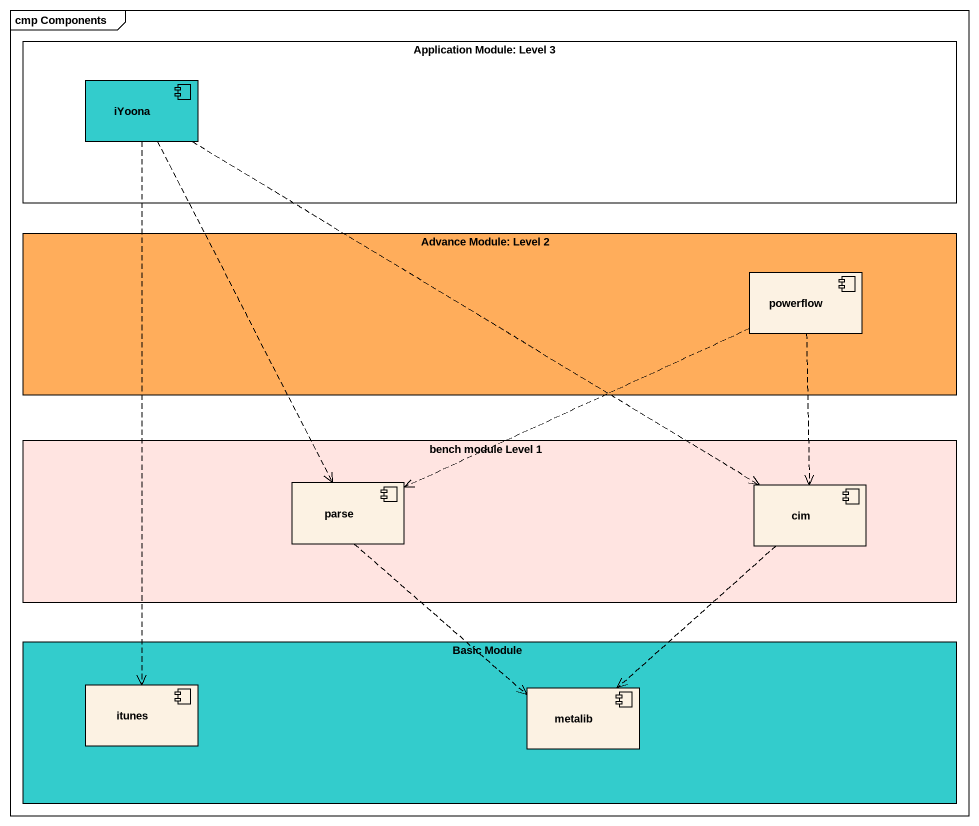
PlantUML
@startuml
mainframe cmp Components
rectangle "Application Module: Level 3" as Application_Module_Level_3 {
  component iYoona #33CCCC
}
rectangle "Advance Module: Level 2" as Advance_Module_Level_2 #FFAD5B {
  component powerflow
}
rectangle "bench module Level 1" as bench_module_Level_1 #FFE4E1 {
  component parse
  component cim
}
rectangle "Basic Module" as Basic_Module #33CCCC {
  component itunes
  component metalib
}
iYoona ..> parse
iYoona ..> cim
iYoona ..> itunes
powerflow .left.> parse
powerflow ..> cim
parse ..> metalib
cim ..> metalib
@enduml
